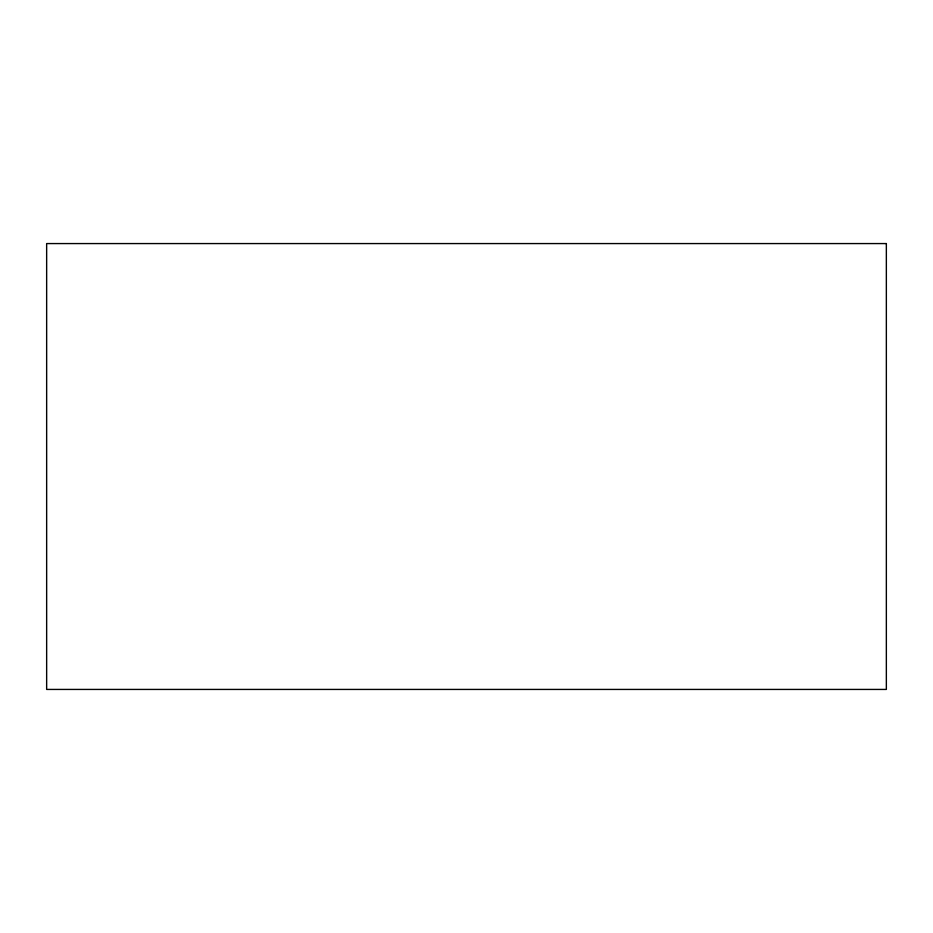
<?xml version="1.0" encoding="UTF-8"?>
<svg xmlns="http://www.w3.org/2000/svg" width="933" height="933" viewBox="0 0 933 933"><rect width="100%" height="100%" fill="white"/><g stroke="black" fill="none" stroke-linecap="round" stroke-linejoin="round"><path stroke-width="1.4" d="M886.35 243.571L46.65 243.571L46.65 689.429L886.35 689.429L886.35 243.571"/></g></svg>
